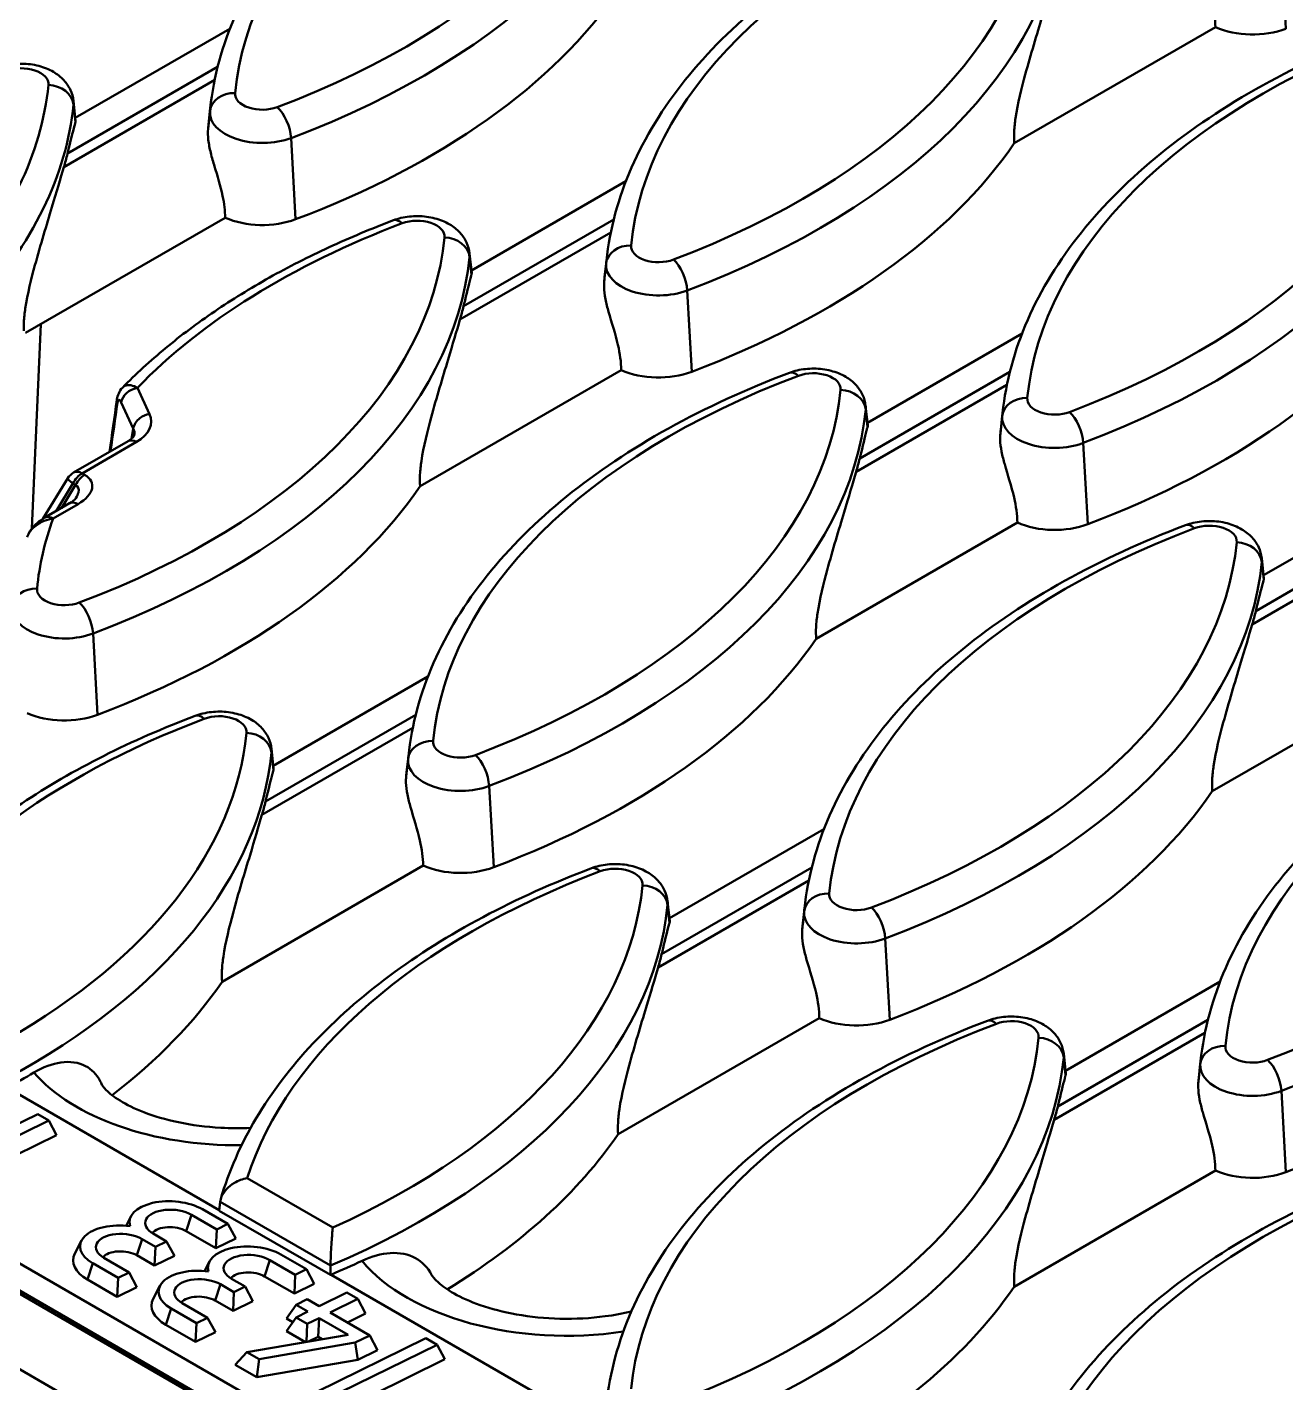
# Model space of a CAD drawing. Header units: millimetres. Extents: x 0 to 2219, y -32 to 1188.
# Drawn here: x 244.95 to 274.92, y 171.14 to 203.41 of the extents above; entities that cross this region are included whole.
import ezdxf

# ---------------------------------------------------------------- set-up
doc = ezdxf.new("R2010")
doc.units = ezdxf.units.MM
doc.header["$LTSCALE"] = 2
doc.layers.add('Sichtbar (ISO)', color=7, linetype='Continuous', lineweight=50)
doc.layers.add('Sichtbar schmal (ISO)', color=7, linetype='Continuous', lineweight=50)

msp = doc.modelspace()

# ---------------------------------------------------------------- linework, layer by layer
at = {"layer": 'Sichtbar (ISO)'}
for p, q in [((246.1006, 201.248), (249.7797, 203.3721)), ((268.4501, 200.6445), (273.2388, 203.4093)), ((334.6797, 121.4207), (193.2583, 203.0704)), ((191.6027, 202.1623), (333.024, 120.5126)), ((246.0573, 201.6511), (246.1077, 201.182)), ((249.3148, 201.4783), (249.273, 201.0893)), ((255.5287, 197.6191), (259.2078, 199.7433)), ((244.9195, 196.1313), (249.6686, 198.8732)), ((255.4854, 198.0222), (255.5358, 197.5531)), ((258.7429, 197.8494), (258.7011, 197.4604)), ((245.2829, 196.3411), (245.0692, 191.4757)), ((264.9568, 193.9902), (268.6359, 196.1144)), ((254.3079, 192.4795), (259.0967, 195.2443)), ((247.2237, 194.8264), (247.2237, 194.8264)), ((264.9135, 194.3933), (264.9639, 193.9243)), ((268.171, 194.2205), (268.1292, 193.8316)), ((247.3577, 193.555), (246.0623, 192.8071)), ((245.3308, 191.7071), (245.9213, 192.6698)), ((274.3849, 190.3614), (278.064, 192.4855)), ((245.9672, 192.0761), (245.3733, 191.7332)), ((263.736, 188.8506), (268.5248, 191.6154)), ((274.3416, 190.7645), (274.392, 190.2954)), ((250.8147, 185.8253), (254.4938, 187.9494)), ((273.1641, 185.2218), (277.9529, 187.9866)), ((250.7714, 186.2284), (250.8217, 185.7593)), ((254.0288, 186.0556), (253.9871, 185.6666)), ((260.2428, 182.1964), (263.9219, 184.3205)), ((249.5939, 180.6857), (254.3827, 183.4505)), ((260.1995, 182.5995), (260.2498, 182.1304)), ((263.4569, 182.4267), (263.4152, 182.0377)), ((269.6708, 178.5675), (273.35, 180.6917)), ((259.022, 177.0568), (263.8107, 179.8216)), ((269.6276, 178.9706), (269.6779, 178.5015)), ((272.885, 178.7978), (272.8433, 178.4089)), ((244.4787, 178.1663), (249.5275, 175.2514)), ((244.0319, 176.9578), (245.2071, 177.5344)), ((245.2071, 177.5344), (245.4726, 177.3811)), ((245.4726, 177.3811), (242.8574, 176.0979)), ((245.657, 177.0341), (245.4726, 177.3811)), ((245.657, 177.0341), (242.8365, 175.6502)), ((268.4501, 173.4279), (273.2388, 176.1927)), ((249.1299, 175.2695), (249.7341, 174.9207)), ((249.526, 175.2374), (252.1743, 173.7084)), ((247.4257, 175.1027), (247.3098, 174.8793)), ((249.4693, 174.7908), (248.8652, 175.1396)), ((249.7341, 174.9207), (249.4693, 174.7908)), ((249.9185, 174.5738), (249.7341, 174.9207)), ((247.9547, 174.6929), (248.276, 174.5074)), ((249.4484, 174.3431), (248.7413, 174.7513)), ((249.4484, 174.3431), (249.4693, 174.7908)), ((246.2505, 174.5261), (246.089, 174.2147)), ((248.0113, 174.3775), (247.69, 174.563)), ((247.9904, 173.9298), (248.0113, 174.3775)), ((248.276, 174.5074), (248.0113, 174.3775)), ((248.4605, 174.1604), (248.276, 174.5074)), ((249.9185, 174.5738), (249.4484, 174.3431)), ((247.1189, 173.6375), (246.5148, 173.9864)), ((246.7795, 174.1163), (247.3837, 173.7675)), ((247.9904, 173.9298), (247.5661, 174.1747)), ((248.4605, 174.1604), (247.9904, 173.9298)), ((249.2925, 174.0249), (249.1766, 173.8015)), ((251.3361, 173.713), (250.7319, 174.0619)), ((250.9967, 174.1918), (251.6009, 173.843)), ((247.098, 173.1898), (247.1189, 173.6375)), ((247.3837, 173.7675), (247.1189, 173.6375)), ((247.5681, 173.4205), (247.3837, 173.7675)), ((251.3152, 173.2653), (250.6081, 173.6736)), ((251.3152, 173.2653), (251.3361, 173.713)), ((251.6009, 173.843), (251.3361, 173.713)), ((251.7853, 173.496), (251.6009, 173.843)), ((252.1904, 173.7139), (262.5332, 167.7425)), ((247.098, 173.1898), (246.3909, 173.5981)), ((247.5681, 173.4205), (247.098, 173.1898)), ((248.1173, 173.4483), (247.9558, 173.1369)), ((249.878, 173.2997), (249.5567, 173.4852)), ((249.8215, 173.6151), (250.1428, 173.4296)), ((249.8572, 172.852), (249.878, 173.2997)), ((250.1428, 173.4296), (249.878, 173.2997)), ((250.3272, 173.0826), (250.1428, 173.4296)), ((251.7853, 173.496), (251.3152, 173.2653)), ((248.6463, 173.0385), (249.2504, 172.6897)), ((249.8572, 172.852), (249.4329, 173.0969)), ((250.3272, 173.0826), (249.8572, 172.852)), ((251.1285, 172.6702), (251.3553, 172.9991)), ((251.3553, 172.9991), (251.62, 173.129)), ((251.6381, 172.8358), (251.3553, 172.9991)), ((251.62, 173.129), (251.9029, 172.9657)), ((251.9029, 172.9657), (252.561, 173.2886)), ((252.8265, 173.1353), (252.1684, 172.8124)), ((252.561, 173.2886), (252.8265, 173.1353)), ((253.0109, 172.7884), (252.8265, 173.1353)), ((248.9857, 172.5598), (248.3815, 172.9086)), ((249.2504, 172.6897), (248.9857, 172.5598)), ((249.4349, 172.3427), (249.2504, 172.6897)), ((251.2779, 172.584), (251.1285, 172.6702)), ((251.1293, 172.3686), (251.3561, 172.6974)), ((251.3561, 172.6974), (251.6381, 172.8358)), ((251.6216, 172.5441), (251.3561, 172.6974)), ((251.9036, 172.6825), (251.6216, 172.5441)), ((251.8827, 172.2348), (251.9036, 172.6825)), ((252.593, 172.2845), (251.9036, 172.6825)), ((252.1684, 172.8124), (253.1112, 172.2681)), ((253.0109, 172.7884), (252.578, 172.5759)), ((248.9648, 172.1121), (248.2577, 172.5203)), ((248.9648, 172.1121), (248.9857, 172.5598)), ((249.4349, 172.3427), (248.9648, 172.1121)), ((251.5797, 172.1085), (251.1293, 172.3686)), ((251.6014, 172.1123), (251.6216, 172.5441)), ((250.1865, 171.8665), (252.593, 172.2845)), ((252.7645, 172.098), (250.4745, 171.7002)), ((251.8827, 172.2348), (251.6504, 172.1208)), ((251.8314, 170.9168), (254.4466, 172.2)), ((251.9808, 172.1782), (251.8827, 172.2348)), ((254.7121, 172.0467), (252.4113, 170.9177)), ((253.1112, 172.2681), (252.7645, 172.098)), ((252.8256, 171.6904), (252.7645, 172.098)), ((253.2956, 171.9211), (253.1112, 172.2681)), ((254.4466, 172.2), (254.7121, 172.0467)), ((254.8966, 171.6997), (254.7121, 172.0467)), ((249.9076, 171.5677), (250.1865, 171.8665)), ((250.4745, 171.7002), (250.1865, 171.8665)), ((250.4191, 171.2724), (250.4745, 171.7002)), ((252.8256, 171.6904), (250.4191, 171.2724)), ((253.2956, 171.9211), (252.8256, 171.6904)), ((254.8966, 171.6997), (253.1485, 170.842)), ((250.4191, 171.2724), (249.9076, 171.5677))]:
    msp.add_line(p, q, dxfattribs=at)
msp.add_arc((246.2623, 192.4607), 0.4, 120, 148.47743, dxfattribs=at)
for centre, major_axis, ratio, start_param, end_param in [((230.9152, 212.1649), (20.085, 0), 0.5773503, 5.2921002, 5.9067594), ((240.3433, 208.5361), (20.085, 0), 0.5773503, 5.2921002, 5.9067594), ((274.1242, 204.0686), (-1.445, 0), 0.5773503, 0.9113221, 2.1505075), ((249.7714, 204.9072), (20.085, 0), 0.5773503, 5.2921002, 5.9067594), ((226.2011, 202.0041), (19.91, 0), 0.5773503, 6.1148977, 6.1429316), ((250.5539, 199.5325), (-1.445, 0), 0.5773503, 0.9113221, 2.1505075), ((259.1995, 201.2783), (20.085, 0), 0.5773503, 5.2921002, 5.9067594), ((235.6292, 198.3752), (19.91, 0), 0.5773503, 6.1148977, 6.1429316), ((259.982, 195.9036), (-1.445, 0), 0.5773503, 0.9113221, 2.1505075), ((247.3918, 194.5034), (0.2993, -0.0379), 0.6374716, 3.1298952, 3.1320577), ((247.5577, 193.2086), (-0.2, 0.3464), 0.5773503, 6.2778341, 6.2831853), ((245.0573, 194.7463), (19.91, 0), 0.5773503, 6.1148977, 6.1429316), ((235.6292, 196.7422), (20.085, 0), 0.5773503, 5.2921002, 5.9067594), ((246.1672, 191.7297), (-0.2, 0.3464), 0.5773503, 6.2773462, 6.2831853), ((269.4101, 192.2748), (-1.445, 0), 0.5773503, 0.9113221, 2.1505075), ((254.4854, 191.1175), (19.91, 0), 0.5773503, 6.1148977, 6.1429316), ((245.0573, 193.1133), (20.085, 0), 0.5773503, 5.2921002, 5.9067594), ((245.8399, 187.7387), (-1.445, 0), 0.5773503, 0.9113221, 2.1505075), ((230.9152, 186.5814), (19.91, 0), 0.5773503, 6.1148977, 6.1429316), ((254.4854, 189.4845), (20.085, 0), 0.5773503, 5.2921002, 5.9067594), ((255.268, 184.1098), (-1.445, 0), 0.5773503, 0.9113221, 2.1505075), ((263.9135, 185.8556), (20.085, 0), 0.5773503, 5.2921002, 5.9067594), ((240.3433, 182.9525), (19.91, 0), 0.5773503, 6.1148977, 6.1429316), ((230.9152, 184.9484), (20.085, 0), 0.5773503, 5.6392198, 5.9067594), ((264.6961, 180.4809), (-1.445, 0), 0.5773503, 0.9113221, 2.1505075), ((230.9152, 186.5814), (-19.91, 0), 0.5773503, 2.3202514, 2.3649925), ((249.7714, 179.3236), (19.91, 0), 0.5773503, 6.1148977, 6.1429316), ((240.3433, 181.3195), (20.085, 0), 0.5773503, 5.5271259, 5.9067594), ((274.1242, 176.852), (-1.445, 0), 0.5773503, 0.9113221, 2.1505075), ((248.41, 174.9163), (-1.0191, 0.0639), 0.5325114, 3.9617499, 6.487229), ((248.41, 174.9163), (-0.6443, 0.0404), 0.5325114, 3.9617499, 7.1033426), ((247.2347, 174.3396), (-1.0191, 0.0639), 0.5325114, 4.5778634, 7.1033426), ((247.2347, 174.3396), (-0.6443, 0.0404), 0.5325114, 3.9617499, 7.1033426), ((248.3888, 174.5784), (-0.499, 0.0313), 0.5325114, 3.9617499, 5.9004339), ((247.2136, 174.0017), (-0.499, 0.0313), 0.5325114, 3.9617499, 5.9004339), ((250.2767, 173.8385), (-1.0191, 0.0639), 0.5325114, 3.9617499, 6.487229), ((247.2136, 174.0017), (-1.1644, 0.073), 0.5325114, 6.0521502, 7.1033426), ((250.2767, 173.8385), (-0.6443, 0.0404), 0.5325114, 3.9617499, 7.1033426), ((240.3433, 182.9525), (-19.91, 0), 0.5773503, 2.208105, 2.254972), ((249.1015, 173.2619), (-1.0191, 0.0639), 0.5325114, 4.5778634, 7.1033426), ((249.1015, 173.2619), (-0.6443, 0.0404), 0.5325114, 3.9617499, 7.1033426), ((250.2555, 173.5006), (-0.499, 0.0313), 0.5325114, 3.9617499, 5.9004339), ((240.4358, 182.8178), (-19.9196, 1.2061), 0.5326124, 2.2328421, 2.2338406), ((249.7714, 177.6906), (20.085, 0), 0.5773503, 5.4166138, 5.9067594), ((249.0803, 172.9239), (-1.1644, 0.073), 0.5325114, 6.0521502, 7.1033426), ((249.0803, 172.9239), (-0.499, 0.0313), 0.5325114, 3.9617499, 5.9004339)]:
    msp.add_ellipse(centre, major_axis=major_axis, ratio=ratio, start_param=start_param, end_param=end_param, dxfattribs=at)
for points, knots in [([(258.3856, 210.6041), (257.3608, 210.2167), (256.3959, 209.7732), (254.6176, 208.7865), (253.8042, 208.2432), (252.357, 207.0714), (251.723, 206.4427), (250.6595, 205.1164), (250.2299, 204.4185), (249.5977, 202.9755), (249.3955, 202.2304), (249.3148, 201.4783)], [2.93590568, 2.93590568, 2.93590568, 2.93590568, 3.12174204, 3.12174204, 3.30757839, 3.30757839, 3.49341475, 3.49341475, 3.67925111, 3.67925111, 3.86508746, 3.86508746, 3.86508746, 3.86508746]), ([(267.8137, 206.9752), (266.7889, 206.5878), (265.8239, 206.1443), (264.0456, 205.1576), (263.2323, 204.6144), (261.785, 203.4425), (261.1511, 202.8138), (260.0876, 201.4875), (259.6579, 200.7896), (259.0258, 199.3467), (258.8236, 198.6015), (258.7429, 197.8494)], [2.93590568, 2.93590568, 2.93590568, 2.93590568, 3.12174204, 3.12174204, 3.30757839, 3.30757839, 3.49341475, 3.49341475, 3.67925111, 3.67925111, 3.86508746, 3.86508746, 3.86508746, 3.86508746]), ([(273.2388, 203.4093), (273.2355, 203.5974), (273.208, 203.8016), (273.0996, 204.2733), (273.0085, 204.544), (272.9099, 204.8941), (272.8828, 204.9982), (272.8431, 205.2008), (272.8308, 205.2993), (272.8271, 205.4339), (272.8287, 205.4813), (272.8331, 205.5278)], [0.04336489, 0.04336489, 0.04336489, 0.04336489, 0.19996601, 0.19996601, 0.39993202, 0.39993202, 0.47560066, 0.47560066, 0.55126929, 0.55126929, 0.59299387, 0.59299387, 0.59299387, 0.59299387]), ([(269.4001, 204.6148), (269.3206, 204.3455), (269.2242, 204.0203), (268.988, 203.2343), (268.843, 202.7623), (268.6289, 201.974), (268.5318, 201.5884), (268.4662, 201.1414), (268.4534, 201.0289), (268.4424, 200.8217), (268.4433, 200.7264), (268.4501, 200.6445)], [-1.1741314, -1.1741314, -1.1741314, -1.1741314, -0.8282199, -0.8282199, -0.4165788, -0.4165788, -0.1554996, -0.1554996, -0.0777498, -0.0777498, -0.0059838, -0.0059838, -0.0059838, -0.0059838]), ([(277.2418, 203.3463), (276.217, 202.9589), (275.252, 202.5155), (273.4737, 201.5287), (272.6604, 200.9855), (271.2131, 199.8136), (270.5792, 199.185), (269.5157, 197.8586), (269.086, 197.1607), (268.4539, 195.7178), (268.2517, 194.9726), (268.171, 194.2205)], [2.93590568, 2.93590568, 2.93590568, 2.93590568, 3.12174204, 3.12174204, 3.30757839, 3.30757839, 3.49341475, 3.49341475, 3.67925111, 3.67925111, 3.86508746, 3.86508746, 3.86508746, 3.86508746]), ([(246.0573, 201.6511), (246.0474, 201.7439), (246.0213, 201.8331), (245.9433, 202.0017), (245.8893, 202.0786), (245.7547, 202.226), (245.6712, 202.2898), (245.4723, 202.408), (245.3543, 202.4541), (245.1009, 202.5207), (244.9647, 202.5378), (244.693, 202.5404), (244.5576, 202.5261), (244.364, 202.48), (244.3033, 202.4617), (244.2435, 202.4391)], [0.8473015, 0.8473015, 0.8473015, 0.8473015, 1.0461813, 1.0461813, 1.2705319, 1.2705319, 1.5560441, 1.5560441, 1.9290652, 1.9290652, 2.3395873, 2.3395873, 2.7469542, 2.7469542, 2.9359057, 2.9359057, 2.9359057, 2.9359057]), ([(246.1029, 201.143), (246.1005, 201.1349), (246.0981, 201.1266), (246.0566, 200.9812), (246.0063, 200.7691), (245.9388, 200.4921), (245.9274, 200.4455), (245.9156, 200.3971)], [0.70958265, 0.70958265, 0.70958265, 0.70958265, 0.73010989, 0.73010989, 1.0546565, 1.0546565, 1.11670002, 1.11670002, 1.11670002, 1.11670002]), ([(249.2629, 200.9917), (249.2653, 201.0154), (249.2677, 201.039), (249.2711, 201.0714), (249.2721, 201.0804), (249.273, 201.0893)], [0.709582647, 0.709582647, 0.709582647, 0.709582647, 0.73010989, 0.73010989, 0.738013886, 0.738013886, 0.738013886, 0.738013886]), ([(249.6686, 198.8732), (249.6659, 199.0357), (249.6452, 199.2114), (249.5593, 199.6262), (249.4834, 199.8684), (249.3852, 200.1962), (249.3529, 200.3063), (249.2993, 200.5224), (249.2784, 200.6285), (249.2569, 200.8147), (249.2549, 200.9052), (249.2629, 200.9917)], [-2.57085399, -2.57085399, -2.57085399, -2.57085399, -2.43634603, -2.43634603, -2.2586107, -2.2586107, -2.17947539, -2.17947539, -2.10034008, -2.10034008, -2.02314062, -2.02314062, -2.02314062, -2.02314062]), ([(245.8299, 200.0787), (245.7504, 199.8094), (245.654, 199.4842), (245.4177, 198.6982), (245.2727, 198.2263), (245.0587, 197.4379), (244.9615, 197.0523), (244.896, 196.6053), (244.8832, 196.4928), (244.8736, 196.3126), (244.873, 196.2424), (244.8755, 196.1779)], [-1.1741314, -1.1741314, -1.1741314, -1.1741314, -0.8282199, -0.8282199, -0.4165788, -0.4165788, -0.1554996, -0.1554996, -0.0777498, -0.0777498, -0.0254886, -0.0254886, -0.0254886, -0.0254886]), ([(253.6716, 198.8103), (253.1454, 198.6113), (252.6349, 198.3976), (251.6499, 197.9423), (251.1754, 197.7007), (250.2665, 197.1913), (249.8321, 196.9235), (249.0073, 196.3636), (248.6169, 196.0716), (247.8837, 195.4652), (247.541, 195.1508), (247.2237, 194.8264)], [2.93590568, 2.93590568, 2.93590568, 2.93590568, 3.03132799, 3.03132799, 3.12675031, 3.12675031, 3.22217262, 3.22217262, 3.31759493, 3.31759493, 3.41301725, 3.41301725, 3.41301725, 3.41301725]), ([(255.4854, 198.0222), (255.4755, 198.115), (255.4494, 198.2042), (255.3714, 198.3729), (255.3174, 198.4497), (255.1828, 198.5971), (255.0993, 198.6609), (254.9004, 198.7792), (254.7824, 198.8252), (254.529, 198.8918), (254.3928, 198.909), (254.1211, 198.9116), (253.9857, 198.8972), (253.7921, 198.8512), (253.7313, 198.8328), (253.6716, 198.8103)], [0.8473015, 0.8473015, 0.8473015, 0.8473015, 1.0461813, 1.0461813, 1.2705319, 1.2705319, 1.5560441, 1.5560441, 1.9290652, 1.9290652, 2.3395873, 2.3395873, 2.7469542, 2.7469542, 2.9359057, 2.9359057, 2.9359057, 2.9359057]), ([(255.531, 197.5141), (255.5286, 197.506), (255.5262, 197.4977), (255.4847, 197.3523), (255.4343, 197.1403), (255.3669, 196.8632), (255.3555, 196.8167), (255.3437, 196.7683)], [0.70958265, 0.70958265, 0.70958265, 0.70958265, 0.73010989, 0.73010989, 1.0546565, 1.0546565, 1.11670002, 1.11670002, 1.11670002, 1.11670002]), ([(259.0967, 195.2443), (259.0934, 195.4324), (259.0658, 195.6366), (258.9575, 196.1084), (258.8664, 196.379), (258.7677, 196.7291), (258.7407, 196.8333), (258.701, 197.0359), (258.6887, 197.1343), (258.6849, 197.2689), (258.6865, 197.3163), (258.691, 197.3628)], [0.04336489, 0.04336489, 0.04336489, 0.04336489, 0.19996601, 0.19996601, 0.39993202, 0.39993202, 0.47560066, 0.47560066, 0.55126929, 0.55126929, 0.59299387, 0.59299387, 0.59299387, 0.59299387]), ([(258.691, 197.3628), (258.6934, 197.3865), (258.6958, 197.4101), (258.6992, 197.4425), (258.7002, 197.4515), (258.7011, 197.4604)], [0.709582647, 0.709582647, 0.709582647, 0.709582647, 0.73010989, 0.73010989, 0.738013886, 0.738013886, 0.738013886, 0.738013886]), ([(255.258, 196.4499), (255.1785, 196.1805), (255.0821, 195.8553), (254.8458, 195.0694), (254.7008, 194.5974), (254.4868, 193.8091), (254.3896, 193.4235), (254.3241, 192.9765), (254.3113, 192.8639), (254.3002, 192.6567), (254.3012, 192.5614), (254.3079, 192.4795)], [-1.1741314, -1.1741314, -1.1741314, -1.1741314, -0.8282199, -0.8282199, -0.4165788, -0.4165788, -0.1554996, -0.1554996, -0.0777498, -0.0777498, -0.0059838, -0.0059838, -0.0059838, -0.0059838]), ([(264.9135, 194.3933), (264.9036, 194.4862), (264.8775, 194.5754), (264.7995, 194.744), (264.7455, 194.8209), (264.6109, 194.9682), (264.5274, 195.032), (264.3285, 195.1503), (264.2105, 195.1963), (263.9571, 195.2629), (263.8209, 195.2801), (263.5492, 195.2827), (263.4138, 195.2684), (263.2201, 195.2223), (263.1594, 195.204), (263.0997, 195.1814)], [0.8473015, 0.8473015, 0.8473015, 0.8473015, 1.0461813, 1.0461813, 1.2705319, 1.2705319, 1.5560441, 1.5560441, 1.9290652, 1.9290652, 2.3395873, 2.3395873, 2.7469542, 2.7469542, 2.9359057, 2.9359057, 2.9359057, 2.9359057]), ([(263.0997, 195.1814), (262.0749, 194.794), (261.1099, 194.3505), (259.3316, 193.3638), (258.5182, 192.8205), (257.071, 191.6487), (256.4371, 191.02), (255.3735, 189.6936), (254.9439, 188.9958), (254.3118, 187.5528), (254.1096, 186.8077), (254.0288, 186.0556)], [2.93590568, 2.93590568, 2.93590568, 2.93590568, 3.12174204, 3.12174204, 3.30757839, 3.30757839, 3.49341475, 3.49341475, 3.67925111, 3.67925111, 3.86508746, 3.86508746, 3.86508746, 3.86508746]), ([(247.0925, 194.5436), (247.0998, 194.5951), (247.1131, 194.6447), (247.1551, 194.7401), (247.1857, 194.7872), (247.224, 194.8262)], [0, 0, 0, 0, 0.040205811, 0.040205811, 0.081697072, 0.081697072, 0.081697072, 0.081697072]), ([(247.365, 193.5589), (247.4068, 193.5836), (247.4395, 193.6092), (247.4839, 193.6524), (247.4957, 193.6699), (247.5054, 193.688), (247.506, 193.6916), (247.5065, 193.6942)], [0.00260994, 0.00260994, 0.00260994, 0.00260994, 0.05772958, 0.05772958, 0.11318776, 0.11318776, 0.16013386, 0.16013386, 0.16013386, 0.16013386]), ([(264.9591, 193.8852), (264.9567, 193.8772), (264.9542, 193.8688), (264.9128, 193.7234), (264.8624, 193.5114), (264.795, 193.2343), (264.7836, 193.1878), (264.7718, 193.1394)], [0.70958265, 0.70958265, 0.70958265, 0.70958265, 0.73010989, 0.73010989, 1.0546565, 1.0546565, 1.11670002, 1.11670002, 1.11670002, 1.11670002]), ([(268.5248, 191.6154), (268.5215, 191.8035), (268.4939, 192.0077), (268.3856, 192.4795), (268.2945, 192.7501), (268.1958, 193.1002), (268.1688, 193.2044), (268.1291, 193.407), (268.1168, 193.5055), (268.113, 193.6401), (268.1146, 193.6874), (268.1191, 193.7339)], [0.04336489, 0.04336489, 0.04336489, 0.04336489, 0.19996601, 0.19996601, 0.39993202, 0.39993202, 0.47560066, 0.47560066, 0.55126929, 0.55126929, 0.59299387, 0.59299387, 0.59299387, 0.59299387]), ([(268.1191, 193.7339), (268.1215, 193.7577), (268.1239, 193.7812), (268.1273, 193.8136), (268.1282, 193.8226), (268.1292, 193.8316)], [0.709582647, 0.709582647, 0.709582647, 0.709582647, 0.73010989, 0.73010989, 0.738013886, 0.738013886, 0.738013886, 0.738013886]), ([(264.6861, 192.821), (264.6066, 192.5517), (264.5102, 192.2264), (264.2739, 191.4405), (264.1289, 190.9685), (263.9149, 190.1802), (263.8177, 189.7946), (263.7522, 189.3476), (263.7394, 189.2351), (263.7283, 189.0278), (263.7293, 188.9326), (263.736, 188.8506)], [-1.1741314, -1.1741314, -1.1741314, -1.1741314, -0.8282199, -0.8282199, -0.4165788, -0.4165788, -0.1554996, -0.1554996, -0.0777498, -0.0777498, -0.0059838, -0.0059838, -0.0059838, -0.0059838]), ([(245.9746, 192.08), (246.0212, 192.1074), (246.0583, 192.1364), (246.0987, 192.176), (246.1089, 192.1899), (246.1129, 192.1964)], [0.00257188, 0.00257188, 0.00257188, 0.00257188, 0.06263074, 0.06263074, 0.10395188, 0.10395188, 0.10395188, 0.10395188]), ([(244.9685, 191.3081), (244.9882, 191.3555), (245.0142, 191.4011), (245.0798, 191.4924), (245.1212, 191.5379), (245.2161, 191.6269), (245.2711, 191.6687), (245.3428, 191.7148), (245.3587, 191.7245), (245.3748, 191.7337)], [0.01074649, 0.01074649, 0.01074649, 0.01074649, 0.04945098, 0.04945098, 0.09502986, 0.09502986, 0.14878247, 0.14878247, 0.16393179, 0.16393179, 0.16393179, 0.16393179]), ([(272.5278, 191.5525), (271.503, 191.1651), (270.538, 190.7216), (268.7597, 189.7349), (267.9463, 189.1917), (266.4991, 188.0198), (265.8652, 187.3911), (264.8016, 186.0648), (264.372, 185.3669), (263.7398, 183.9239), (263.5377, 183.1788), (263.4569, 182.4267)], [2.93590568, 2.93590568, 2.93590568, 2.93590568, 3.12174204, 3.12174204, 3.30757839, 3.30757839, 3.49341475, 3.49341475, 3.67925111, 3.67925111, 3.86508746, 3.86508746, 3.86508746, 3.86508746]), ([(274.3416, 190.7645), (274.3316, 190.8573), (274.3056, 190.9465), (274.2276, 191.1151), (274.1735, 191.192), (274.039, 191.3393), (273.9555, 191.4031), (273.7566, 191.5214), (273.6386, 191.5675), (273.3852, 191.6341), (273.249, 191.6512), (272.9773, 191.6538), (272.8419, 191.6395), (272.6482, 191.5934), (272.5875, 191.5751), (272.5278, 191.5525)], [0.8473015, 0.8473015, 0.8473015, 0.8473015, 1.0461813, 1.0461813, 1.2705319, 1.2705319, 1.5560441, 1.5560441, 1.9290652, 1.9290652, 2.3395873, 2.3395873, 2.7469542, 2.7469542, 2.9359057, 2.9359057, 2.9359057, 2.9359057]), ([(274.3871, 190.2564), (274.3848, 190.2483), (274.3823, 190.2399), (274.3409, 190.0945), (274.2905, 189.8825), (274.2231, 189.6055), (274.2117, 189.5589), (274.1999, 189.5105)], [0.70958265, 0.70958265, 0.70958265, 0.70958265, 0.73010989, 0.73010989, 1.0546565, 1.0546565, 1.11670002, 1.11670002, 1.11670002, 1.11670002]), ([(274.1141, 189.1921), (274.0347, 188.9228), (273.9383, 188.5975), (273.702, 187.8116), (273.557, 187.3396), (273.343, 186.5513), (273.2458, 186.1657), (273.1803, 185.7187), (273.1675, 185.6062), (273.1564, 185.399), (273.1574, 185.3037), (273.1641, 185.2218)], [-1.1741314, -1.1741314, -1.1741314, -1.1741314, -0.8282199, -0.8282199, -0.4165788, -0.4165788, -0.1554996, -0.1554996, -0.0777498, -0.0777498, -0.0059838, -0.0059838, -0.0059838, -0.0059838]), ([(281.9558, 187.9236), (280.931, 187.5362), (279.9661, 187.0927), (278.1878, 186.106), (277.3744, 185.5628), (275.9272, 184.3909), (275.2933, 183.7623), (274.2297, 182.4359), (273.8001, 181.738), (273.1679, 180.2951), (272.9658, 179.5499), (272.885, 178.7978)], [2.93590568, 2.93590568, 2.93590568, 2.93590568, 3.12174204, 3.12174204, 3.30757839, 3.30757839, 3.49341475, 3.49341475, 3.67925111, 3.67925111, 3.86508746, 3.86508746, 3.86508746, 3.86508746]), ([(248.9575, 187.0164), (248.1938, 186.7277), (247.4632, 186.4079), (246.082, 185.7109), (245.4313, 185.3339), (244.2218, 184.5282), (243.663, 184.0995), (242.6485, 183.1969), (242.1927, 182.7228), (241.3944, 181.7363), (241.0517, 181.2238), (240.7705, 180.6963)], [2.93590568, 2.93590568, 2.93590568, 2.93590568, 3.07440121, 3.07440121, 3.21289674, 3.21289674, 3.35139227, 3.35139227, 3.48988779, 3.48988779, 3.62838332, 3.62838332, 3.62838332, 3.62838332]), ([(250.7714, 186.2284), (250.7614, 186.3212), (250.7353, 186.4104), (250.6574, 186.579), (250.6033, 186.6559), (250.4688, 186.8032), (250.3853, 186.867), (250.1863, 186.9853), (250.0683, 187.0314), (249.815, 187.098), (249.6788, 187.1151), (249.4071, 187.1177), (249.2717, 187.1034), (249.078, 187.0573), (249.0173, 187.039), (248.9575, 187.0164)], [0.8473015, 0.8473015, 0.8473015, 0.8473015, 1.0461813, 1.0461813, 1.2705319, 1.2705319, 1.5560441, 1.5560441, 1.9290652, 1.9290652, 2.3395873, 2.3395873, 2.7469542, 2.7469542, 2.9359057, 2.9359057, 2.9359057, 2.9359057]), ([(250.8169, 185.7203), (250.8145, 185.7122), (250.8121, 185.7039), (250.7706, 185.5584), (250.7203, 185.3464), (250.6529, 185.0694), (250.6415, 185.0228), (250.6297, 184.9744)], [0.70958265, 0.70958265, 0.70958265, 0.70958265, 0.73010989, 0.73010989, 1.0546565, 1.0546565, 1.11670002, 1.11670002, 1.11670002, 1.11670002]), ([(254.3827, 183.4505), (254.3793, 183.6386), (254.3518, 183.8428), (254.2434, 184.3145), (254.1524, 184.5852), (254.0537, 184.9353), (254.0266, 185.0394), (253.9869, 185.242), (253.9746, 185.3405), (253.9709, 185.4751), (253.9725, 185.5225), (253.9769, 185.569)], [0.04336489, 0.04336489, 0.04336489, 0.04336489, 0.19996601, 0.19996601, 0.39993202, 0.39993202, 0.47560066, 0.47560066, 0.55126929, 0.55126929, 0.59299387, 0.59299387, 0.59299387, 0.59299387]), ([(253.9769, 185.569), (253.9793, 185.5927), (253.9817, 185.6163), (253.9852, 185.6487), (253.9861, 185.6576), (253.9871, 185.6666)], [0.709582647, 0.709582647, 0.709582647, 0.709582647, 0.73010989, 0.73010989, 0.738013886, 0.738013886, 0.738013886, 0.738013886]), ([(250.5439, 184.656), (250.4644, 184.3867), (250.3681, 184.0614), (250.1318, 183.2755), (249.9868, 182.8035), (249.7728, 182.0152), (249.6756, 181.6296), (249.61, 181.1826), (249.5972, 181.0701), (249.5862, 180.8629), (249.5871, 180.7676), (249.5939, 180.6857)], [-1.1741314, -1.1741314, -1.1741314, -1.1741314, -0.8282199, -0.8282199, -0.4165788, -0.4165788, -0.1554996, -0.1554996, -0.0777498, -0.0777498, -0.0059838, -0.0059838, -0.0059838, -0.0059838]), ([(258.3856, 183.3875), (257.4758, 183.0436), (256.6131, 182.6555), (255.0045, 181.7995), (254.2586, 181.3316), (252.9036, 180.3258), (252.2944, 179.788), (251.2306, 178.6533), (250.776, 178.0564), (250.0379, 176.8169), (249.7545, 176.1742), (249.5639, 175.5181)], [2.93590568, 2.93590568, 2.93590568, 2.93590568, 3.10089079, 3.10089079, 3.2658759, 3.2658759, 3.43086101, 3.43086101, 3.59584612, 3.59584612, 3.76083123, 3.76083123, 3.76083123, 3.76083123]), ([(260.1995, 182.5995), (260.1895, 182.6923), (260.1634, 182.7815), (260.0855, 182.9502), (260.0314, 183.027), (259.8969, 183.1744), (259.8134, 183.2382), (259.6144, 183.3565), (259.4964, 183.4025), (259.243, 183.4691), (259.1069, 183.4862), (258.8352, 183.4889), (258.6998, 183.4745), (258.5061, 183.4285), (258.4454, 183.4101), (258.3856, 183.3875)], [0.8473015, 0.8473015, 0.8473015, 0.8473015, 1.0461813, 1.0461813, 1.2705319, 1.2705319, 1.5560441, 1.5560441, 1.9290652, 1.9290652, 2.3395873, 2.3395873, 2.7469542, 2.7469542, 2.9359057, 2.9359057, 2.9359057, 2.9359057]), ([(260.245, 182.0914), (260.2426, 182.0833), (260.2402, 182.075), (260.1987, 181.9296), (260.1484, 181.7176), (260.081, 181.4405), (260.0696, 181.3939), (260.0578, 181.3456)], [0.70958265, 0.70958265, 0.70958265, 0.70958265, 0.73010989, 0.73010989, 1.0546565, 1.0546565, 1.11670002, 1.11670002, 1.11670002, 1.11670002]), ([(263.405, 181.9401), (263.4074, 181.9638), (263.4098, 181.9874), (263.4132, 182.0198), (263.4142, 182.0288), (263.4152, 182.0377)], [0.709582647, 0.709582647, 0.709582647, 0.709582647, 0.73010989, 0.73010989, 0.738013886, 0.738013886, 0.738013886, 0.738013886]), ([(263.8107, 179.8216), (263.8074, 180.0097), (263.7799, 180.2139), (263.6715, 180.6857), (263.5805, 180.9563), (263.4818, 181.3064), (263.4547, 181.4106), (263.415, 181.6131), (263.4027, 181.7116), (263.399, 181.8462), (263.4006, 181.8936), (263.405, 181.9401)], [0.04336489, 0.04336489, 0.04336489, 0.04336489, 0.19996601, 0.19996601, 0.39993202, 0.39993202, 0.47560066, 0.47560066, 0.55126929, 0.55126929, 0.59299387, 0.59299387, 0.59299387, 0.59299387]), ([(259.972, 181.0271), (259.8925, 180.7578), (259.7961, 180.4326), (259.5599, 179.6467), (259.4149, 179.1747), (259.2008, 178.3863), (259.1037, 178.0007), (259.0381, 177.5538), (259.0253, 177.4412), (259.0143, 177.234), (259.0152, 177.1387), (259.022, 177.0568)], [-1.1741314, -1.1741314, -1.1741314, -1.1741314, -0.8282199, -0.8282199, -0.4165788, -0.4165788, -0.1554996, -0.1554996, -0.0777498, -0.0777498, -0.0059838, -0.0059838, -0.0059838, -0.0059838]), ([(267.8137, 179.7587), (266.7889, 179.3713), (265.8239, 178.9278), (264.0456, 177.941), (263.2323, 177.3978), (261.785, 176.226), (261.1511, 175.5973), (260.0876, 174.2709), (259.6579, 173.573), (259.0258, 172.1301), (258.8236, 171.3849), (258.7429, 170.6328)], [2.93590568, 2.93590568, 2.93590568, 2.93590568, 3.12174204, 3.12174204, 3.30757839, 3.30757839, 3.49341475, 3.49341475, 3.67925111, 3.67925111, 3.86508746, 3.86508746, 3.86508746, 3.86508746]), ([(269.6276, 178.9706), (269.6176, 179.0635), (269.5915, 179.1527), (269.5136, 179.3213), (269.4595, 179.3982), (269.325, 179.5455), (269.2414, 179.6093), (269.0425, 179.7276), (268.9245, 179.7736), (268.6711, 179.8402), (268.535, 179.8574), (268.2633, 179.86), (268.1279, 179.8456), (267.9342, 179.7996), (267.8735, 179.7813), (267.8137, 179.7587)], [0.8473015, 0.8473015, 0.8473015, 0.8473015, 1.0461813, 1.0461813, 1.2705319, 1.2705319, 1.5560441, 1.5560441, 1.9290652, 1.9290652, 2.3395873, 2.3395873, 2.7469542, 2.7469542, 2.9359057, 2.9359057, 2.9359057, 2.9359057]), ([(246.7343, 178.2326), (246.7216, 178.2637), (246.7078, 178.2937), (246.6067, 178.4875), (246.4868, 178.6052), (246.1768, 178.7688), (245.9756, 178.7961), (245.5545, 178.7349), (245.3373, 178.6545), (245.117, 178.525)], [-1.61992431, -1.61992431, -1.61992431, -1.61992431, -1.58355425, -1.58355425, -1.37393861, -1.37393861, -1.12094904, -1.12094904, -0.88566266, -0.88566266, -0.88566266, -0.88566266]), ([(269.6731, 178.4625), (269.6707, 178.4545), (269.6683, 178.4461), (269.6268, 178.3007), (269.5765, 178.0887), (269.509, 177.8116), (269.4977, 177.7651), (269.4859, 177.7167)], [0.70958265, 0.70958265, 0.70958265, 0.70958265, 0.73010989, 0.73010989, 1.0546565, 1.0546565, 1.11670002, 1.11670002, 1.11670002, 1.11670002]), ([(246.7339, 178.2335), (246.7339, 178.2335), (246.7586, 178.1849), (246.9077, 178.0381), (247.0169, 177.9493), (247.3181, 177.7637), (247.511, 177.667), (247.9768, 177.4865), (248.2541, 177.404), (248.871, 177.2743), (249.213, 177.2294), (249.7985, 177.1978), (250.0381, 177.1969), (250.2751, 177.2078)], [4.1990628, 4.1990628, 4.1990628, 4.1990628, 4.4571108, 4.4571108, 4.6800876, 4.6800876, 4.9066741, 4.9066741, 5.1486497, 5.1486497, 5.404459, 5.404459, 5.5778861, 5.5778861, 5.5778861, 5.5778861]), ([(273.2388, 176.1927), (273.2355, 176.3808), (273.208, 176.585), (273.0996, 177.0568), (273.0085, 177.3274), (272.9099, 177.6775), (272.8828, 177.7817), (272.8431, 177.9843), (272.8308, 178.0827), (272.8271, 178.2173), (272.8287, 178.2647), (272.8331, 178.3112)], [0.04336489, 0.04336489, 0.04336489, 0.04336489, 0.19996601, 0.19996601, 0.39993202, 0.39993202, 0.47560066, 0.47560066, 0.55126929, 0.55126929, 0.59299387, 0.59299387, 0.59299387, 0.59299387]), ([(272.8331, 178.3112), (272.8355, 178.3349), (272.8379, 178.3585), (272.8413, 178.3909), (272.8423, 178.3999), (272.8433, 178.4089)], [0.709582647, 0.709582647, 0.709582647, 0.709582647, 0.73010989, 0.73010989, 0.738013886, 0.738013886, 0.738013886, 0.738013886]), ([(269.4001, 177.3983), (269.3206, 177.129), (269.2242, 176.8037), (268.988, 176.0178), (268.843, 175.5458), (268.6289, 174.7575), (268.5318, 174.3719), (268.4662, 173.9249), (268.4534, 173.8124), (268.4424, 173.6051), (268.4433, 173.5098), (268.4501, 173.4279)], [-1.1741314, -1.1741314, -1.1741314, -1.1741314, -0.8282199, -0.8282199, -0.4165788, -0.4165788, -0.1554996, -0.1554996, -0.0777498, -0.0777498, -0.0059838, -0.0059838, -0.0059838, -0.0059838]), ([(249.5495, 175.4466), (249.5543, 175.4898), (249.5664, 175.5335), (249.6116, 175.6375), (249.6507, 175.6954), (249.754, 175.8071), (249.8195, 175.8585), (249.9375, 175.9271), (249.986, 175.9498), (250.0862, 175.9869), (250.1379, 176.001), (250.1903, 176.0106), (250.1911, 176.0107), (250.1919, 176.0109)], [0.26447725, 0.26447725, 0.26447725, 0.26447725, 0.30393768, 0.30393768, 0.35956968, 0.35956968, 0.42190199, 0.42190199, 0.4619875, 0.4619875, 0.50258078, 0.50258078, 0.50319948, 0.50319948, 0.50319948, 0.50319948]), ([(277.2418, 176.1298), (276.217, 175.7424), (275.252, 175.2989), (273.4737, 174.3122), (272.6604, 173.7689), (271.2131, 172.5971), (270.5792, 171.9684), (269.5157, 170.6421), (269.086, 169.9442), (268.4539, 168.5012), (268.2517, 167.7561), (268.171, 167.004)], [2.93590568, 2.93590568, 2.93590568, 2.93590568, 3.12174204, 3.12174204, 3.30757839, 3.30757839, 3.49341475, 3.49341475, 3.67925111, 3.67925111, 3.86508746, 3.86508746, 3.86508746, 3.86508746]), ([(252.23, 174.8342), (252.2299, 174.8336), (252.2299, 174.8331), (252.225, 174.787), (252.2201, 174.7344), (252.2104, 174.6195), (252.2056, 174.5572), (252.1958, 174.4144), (252.1908, 174.332), (252.1834, 174.1804), (252.1806, 174.1128), (252.1776, 174.0062), (252.1769, 173.9667), (252.1765, 173.9298)], [-0.00073125, -0.00073125, -0.00073125, -0.00073125, 0, 0, 0.05891452, 0.05891452, 0.115552, 0.115552, 0.18014522, 0.18014522, 0.23089629, 0.23089629, 0.26297785, 0.26297785, 0.26297785, 0.26297785]), ([(254.5909, 173.6968), (254.588, 173.7024), (254.5852, 173.7079), (254.4886, 173.8887), (254.3578, 174.0202), (254.0268, 174.2019), (253.8223, 174.2422), (253.3861, 174.2155), (253.1581, 174.1533), (252.9271, 174.0445)], [-1.55262902, -1.55262902, -1.55262902, -1.55262902, -1.54604147, -1.54604147, -1.33393879, -1.33393879, -1.10053364, -1.10053364, -0.87718803, -0.87718803, -0.87718803, -0.87718803]), ([(254.5909, 173.6968), (254.5941, 173.6906), (254.633, 173.6231), (254.8293, 173.449), (254.955, 173.357), (255.2889, 173.1691), (255.4995, 173.0734), (255.9988, 172.8994), (256.2917, 172.8228), (256.9335, 172.7091), (257.2843, 172.6742), (257.9995, 172.6577), (258.3639, 172.6773), (258.9274, 172.7513), (259.137, 172.7896), (259.3352, 172.8363)], [4.2149756, 4.2149756, 4.2149756, 4.2149756, 4.5040343, 4.5040343, 4.7254094, 4.7254094, 4.9548259, 4.9548259, 5.1999936, 5.1999936, 5.4579027, 5.4579027, 5.7213454, 5.7213454, 5.8853839, 5.8853839, 5.8853839, 5.8853839])]:
    msp.add_open_spline(points, degree=3, knots=knots, dxfattribs=at)
for points, degree in [([(246.1077, 201.182), (246.1088, 201.1714), (246.1072, 201.1581), (246.1029, 201.143)], 3), ([(255.5358, 197.5531), (255.5369, 197.5425), (255.5353, 197.5292), (255.531, 197.5141)], 3), ([(246.9165, 193.3003), (246.9748, 193.7119), (247.0332, 194.1234), (247.0916, 194.5347)], 3), ([(247.5065, 193.6944), (247.5065, 193.6944), (247.5065, 193.6943), (247.5065, 193.6942)], 3), ([(264.9639, 193.9243), (264.965, 193.9136), (264.9634, 193.9004), (264.9591, 193.8852)], 3), ([(274.392, 190.2954), (274.3931, 190.2847), (274.3915, 190.2715), (274.3871, 190.2564)], 3), ([(250.8217, 185.7593), (250.8229, 185.7487), (250.8212, 185.7354), (250.8169, 185.7203)], 3), ([(260.2498, 182.1304), (260.251, 182.1198), (260.2493, 182.1065), (260.245, 182.0914)], 3), ([(269.6779, 178.5015), (269.6791, 178.4909), (269.6774, 178.4777), (269.6731, 178.4625)], 3), ([(249.526, 175.2374), (249.5377, 175.342), (249.5495, 175.4466)], 2), ([(252.1765, 173.9298), (252.1754, 173.8191), (252.1743, 173.7084)], 2)]:
    msp.add_open_spline(points, degree=degree, dxfattribs=at)
at = {"layer": 'Sichtbar schmal (ISO)'}
for p, q in [((274.8078, 205.3048), (274.9157, 203.3706)), ((193.1583, 203.0605), (334.5797, 121.4108)), ((245.9156, 200.3971), (249.4899, 202.4608)), ((249.4196, 202.1513), (245.8299, 200.0787)), ((246.0578, 201.5661), (246.1029, 201.143)), ((249.308, 201.4119), (249.2629, 200.9917)), ((251.2375, 200.7687), (251.3455, 198.8345)), ((255.3437, 196.7683), (258.918, 198.8319)), ((258.8477, 198.5224), (255.258, 196.4499)), ((255.4859, 197.9372), (255.531, 197.5141)), ((258.7361, 197.783), (258.691, 197.3628)), ((260.6656, 197.1398), (260.7736, 195.2057)), ((264.7718, 193.1394), (268.3461, 195.203)), ((247.866, 194.1994), (247.5781, 194.8198)), ((268.2758, 194.8935), (264.6861, 192.821)), ((247.1946, 194.4737), (247.4825, 193.8533)), ((264.9139, 194.3084), (264.9591, 193.8852)), ((268.1642, 194.1541), (268.1191, 193.7339)), ((247.441, 193.6121), (247.4825, 193.8533)), ((246.2623, 192.7873), (247.5577, 193.5352)), ((270.0937, 193.511), (270.2017, 191.5768)), ((246.3226, 192.7525), (246.2623, 192.7873)), ((246.0456, 192.5455), (245.6428, 191.8888)), ((245.7692, 191.9617), (246.1059, 192.5107)), ((246.0456, 192.5455), (246.1059, 192.5107)), ((245.5733, 191.7134), (246.1672, 192.0563)), ((245.5444, 191.7283), (245.5444, 191.7283)), ((274.1999, 189.5105), (277.7742, 191.5741)), ((277.7039, 191.2647), (274.1141, 189.1921)), ((274.342, 190.6795), (274.3871, 190.2564)), ((216.0566, 189.9159), (259.2075, 165.0028)), ((246.5235, 188.9749), (246.6314, 187.0407)), ((250.6297, 184.9744), (254.204, 187.038)), ((254.1337, 186.7286), (250.5439, 184.656)), ((250.7718, 186.1434), (250.8169, 185.7203)), ((254.022, 185.9892), (253.9769, 185.569)), ((255.9516, 185.346), (256.0595, 183.4118)), ((260.0578, 181.3456), (263.6321, 183.4092)), ((263.5618, 183.0997), (259.972, 181.0271)), ((260.1999, 182.5145), (260.245, 182.0914)), ((263.4501, 182.3603), (263.405, 181.9401)), ((265.3797, 181.7171), (265.4876, 179.783)), ((259.8009, 165.3072), (232.5754, 181.0259)), ((269.4859, 177.7167), (273.0601, 179.7803)), ((272.9899, 179.4708), (269.4001, 177.3983)), ((269.628, 178.8857), (269.6731, 178.4625)), ((272.8782, 178.7314), (272.8331, 178.3112)), ((274.8078, 178.0883), (274.9157, 176.1541)), ((250.1919, 176.0109), (252.23, 174.8342)), ((252.1765, 173.9298), (249.5495, 175.4466)), ((248.7413, 174.7513), (248.8652, 175.1396)), ((247.5661, 174.1747), (247.69, 174.563)), ((246.3909, 173.5981), (246.5148, 173.9864)), ((250.6081, 173.6736), (250.7319, 174.0619)), ((249.4329, 173.0969), (249.5567, 173.4852)), ((248.2577, 172.5203), (248.3815, 172.9086))]:
    msp.add_line(p, q, dxfattribs=at)
for centre, major_axis, ratio, start_param, end_param in [((269.1646, 201.2151), (-19.2902, 0), 0.5773503, 5.2921002, 6.2270729), ((240.3433, 210.8222), (19.2902, 0), 0.5773503, 5.2921002, 6.2270729), ((240.3433, 210.375), (19.8879, 0), 0.5773503, 5.2921002, 6.2270729), ((278.5927, 197.5863), (-19.2902, 0), 0.5773503, 5.2921002, 6.2270729), ((249.7714, 207.1934), (19.2902, 0), 0.5773503, 5.2921002, 6.2270729), ((249.7714, 206.7462), (19.8879, 0), 0.5773503, 5.2921002, 6.2270729), ((288.0208, 193.9574), (-19.2902, 0), 0.5773503, 5.2921002, 6.2270729), ((259.1995, 203.5645), (19.2902, 0), 0.5773503, 5.2921002, 6.2270729), ((244.8118, 202.0537), (0.6502, 0), 0.5773503, 6.2270729, 8.4336928), ((259.1995, 203.1173), (19.8879, 0), 0.5773503, 5.2921002, 6.2270729), ((226.2011, 202.6573), (19.2902, 0), 0.5773503, 5.7862862, 6.2270729), ((245.461, 201.5428), (0.5972, -0.0581), 0.8152115, 0.1664141, 1.6499439), ((249.9048, 201.3498), (-0.5972, 0.0581), 0.8152115, 4.7915366, 6.2750665), ((250.5539, 201.8187), (-0.6502, 0), 0.5773503, 6.2270729, 8.4336928), ((226.2011, 202.2101), (19.8879, 0), 0.5773503, 5.787552, 6.2270729), ((244.8118, 201.6065), (1.2479, 0), 0.5773503, 6.2270729, 6.3450887), ((250.5539, 201.3715), (-1.2479, 0), 0.5773503, 6.2270729, 8.4336928), ((269.1646, 200.7679), (-19.8879, 0), 0.5773503, 6.221282, 6.2270729), ((250.9101, 201.0147), (0.2122, -0.5612), 0.4472624, 0.9563656, 2.4398955), ((253.8837, 198.249), (-0.2122, 0.5612), 0.4472624, 5.5814881, 6.2831853), ((254.2399, 198.4249), (0.6502, 0), 0.5773503, 6.2270729, 8.4336928), ((264.4506, 189.4213), (19.2902, 0), 0.5773503, 2.1505075, 2.635541), ((235.6292, 199.0284), (19.2902, 0), 0.5773503, 5.2921002, 6.2270729), ((254.8891, 197.9139), (0.5972, -0.0581), 0.8152115, 0.1664141, 1.6499439), ((259.3329, 197.721), (-0.5972, 0.0581), 0.8152115, 4.7915366, 6.2750665), ((259.982, 198.1898), (-0.6502, 0), 0.5773503, 6.2270729, 8.4336928), ((235.6292, 198.5812), (19.8879, 0), 0.5773503, 5.2921002, 6.2270729), ((254.2399, 197.9777), (1.2479, 0), 0.5773503, 6.2270729, 6.3450887), ((278.5927, 197.1391), (-19.8879, 0), 0.5773503, 6.221282, 6.2270729), ((260.3382, 197.3859), (0.2122, -0.5612), 0.4472624, 0.9563656, 2.4398955), ((259.982, 197.7426), (-1.2479, 0), 0.5773503, 6.2270729, 8.4336928), ((273.8787, 185.7924), (-19.2902, 0), 0.5773503, 5.2921002, 6.2270729), ((263.3118, 194.6201), (-0.2122, 0.5612), 0.4472624, 5.5814881, 6.2831853), ((263.668, 194.796), (0.6502, 0), 0.5773503, 6.2270729, 8.4336928), ((247.5781, 194.4932), (0.3628, 0.1684), 0.7886752, 1.2199169, 2.6685402), ((245.0573, 195.3995), (19.2902, 0), 0.5773503, 5.2921002, 6.2270729), ((264.3172, 194.285), (0.5972, -0.0581), 0.8152115, 0.1664141, 1.6499439), ((730.6047, -847.0966), (-94.9785, 1865.5853), 0.280111, 0.9642646, 0.9650092), ((247.3918, 194.5034), (0.2993, -0.0379), 0.6374716, 3.1320577, 3.5225452), ((245.0573, 194.9523), (19.8879, 0), 0.5773503, 5.2921002, 6.2270729), ((263.668, 194.3488), (1.2479, 0), 0.5773503, 6.2270729, 6.3450887), ((268.761, 194.0921), (-0.5972, 0.0581), 0.8152115, 4.7915366, 6.2750665), ((269.4101, 194.5609), (-0.6502, 0), 0.5773503, 6.2270729, 8.4336928), ((246.6955, 194.0246), (1.2112, -0.0051), 0.5723822, 5.5069868, 6.545588), ((269.4101, 194.1137), (-1.2479, 0), 0.5773503, 6.2270729, 8.4336928), ((288.0208, 193.5102), (-19.8879, 0), 0.5773503, 6.221282, 6.2270729), ((269.7663, 193.757), (0.2122, -0.5612), 0.4472624, 0.9563656, 2.4398955), ((247.5577, 193.2086), (-0.2, 0.3464), 0.5773503, 5.4977871, 6.2778341), ((246.2623, 192.4607), (-0.341, 0.2091), 0.1249157, 0, 0.9610806), ((246.2623, 192.4607), (-0.2, -0.3464), 0.5773503, 3.9269908, 4.7996554), ((246.2623, 192.4607), (-0.2, 0.3464), 0.5773503, 5.4977871, 6.2831853), ((246.3226, 192.4259), (0.2, 0.3464), 0.5773503, 0.7853982, 1.6580628), ((245.5395, 192.3519), (-0.9634, -0.1774), 0.5049288, 2.1841947, 3.6765744), ((246.1672, 191.7297), (-0.2, 0.3464), 0.5773503, 5.4977871, 6.2773462), ((264.4506, 189.4213), (-19.2902, 0), 0.5773503, 6.0759022, 6.2270729), ((283.3067, 182.1635), (-19.2902, 0), 0.5773503, 5.2921002, 6.2270729), ((272.7399, 190.9913), (-0.2122, 0.5612), 0.4472624, 5.5814881, 6.2831853), ((273.0961, 191.1671), (0.6502, 0), 0.5773503, 6.2270729, 8.4336928), ((254.4854, 191.7707), (19.2902, 0), 0.5773503, 5.2921002, 6.2270729), ((273.7453, 190.6562), (0.5972, -0.0581), 0.8152115, 0.1664141, 1.6499439), ((273.0961, 190.7199), (1.2479, 0), 0.5773503, 6.2270729, 6.3450887), ((254.4854, 191.3235), (19.8879, 0), 0.5773503, 5.2921002, 6.2270729), ((245.1907, 189.556), (-0.5972, 0.0581), 0.8152115, 4.7915366, 6.2750665), ((245.8399, 190.0249), (-0.6502, 0), 0.5773503, 6.2270729, 8.4336928), ((245.8399, 189.5777), (-1.2479, 0), 0.5773503, 6.2270729, 8.4336928), ((246.1961, 189.2209), (0.2122, -0.5612), 0.4472624, 0.9563656, 2.4398955), ((292.7348, 178.5347), (-19.2902, 0), 0.5773503, 5.2921002, 6.2270729), ((263.9135, 188.1418), (19.2902, 0), 0.5773503, 5.2921002, 6.2270729), ((259.7365, 177.6275), (-19.2902, 0), 0.5773503, 5.2921002, 5.9673629), ((249.1697, 186.4552), (-0.2122, 0.5612), 0.4472624, 5.5814881, 6.2831853), ((249.5259, 186.631), (0.6502, 0), 0.5773503, 6.2270729, 8.4336928), ((263.9135, 187.6946), (19.8879, 0), 0.5773503, 5.2921002, 6.2270729), ((230.9152, 187.2346), (19.2902, 0), 0.5773503, 5.491801, 6.2270729), ((250.175, 186.1201), (0.5972, -0.0581), 0.8152115, 0.1664141, 1.6499439), ((249.5259, 186.1838), (1.2479, 0), 0.5773503, 6.2270729, 6.3450887), ((254.6188, 185.9271), (-0.5972, 0.0581), 0.8152115, 4.7915366, 6.2750665), ((255.268, 186.396), (-0.6502, 0), 0.5773503, 6.2270729, 8.4336928), ((230.9152, 186.7874), (19.8879, 0), 0.5773503, 5.461919, 6.2270729), ((255.268, 185.9488), (-1.2479, 0), 0.5773503, 6.2270729, 8.4336928), ((273.8787, 185.3452), (-19.8879, 0), 0.5773503, 6.221282, 6.2270729), ((255.6242, 185.592), (0.2122, -0.5612), 0.4472624, 0.9563656, 2.4398955), ((269.1646, 173.9986), (-19.2902, 0), 0.5773503, 5.2921002, 6.1015056), ((258.5978, 182.8263), (-0.2122, 0.5612), 0.4472624, 5.5814881, 6.2831853), ((258.9539, 183.0021), (0.6502, 0), 0.5773503, 6.2270729, 8.4336928), ((240.3433, 183.6057), (19.2902, 0), 0.5773503, 5.3763029, 6.2270729), ((259.6031, 182.4912), (0.5972, -0.0581), 0.8152115, 0.1664141, 1.6499439), ((264.0469, 182.2983), (-0.5972, 0.0581), 0.8152115, 4.7915366, 6.2750665), ((264.6961, 182.7671), (-0.6502, 0), 0.5773503, 6.2270729, 8.4336928), ((240.3433, 183.1585), (19.8879, 0), 0.5773503, 5.3496481, 6.2270729), ((258.9539, 182.5549), (1.2479, 0), 0.5773503, 6.2270729, 6.3450887), ((264.6961, 182.3199), (-1.2479, 0), 0.5773503, 6.2270729, 8.4336928), ((283.3067, 181.7163), (-19.8879, 0), 0.5773503, 6.221282, 6.2270729), ((265.0523, 181.9631), (0.2122, -0.5612), 0.4472624, 0.9563656, 2.4398955), ((268.0259, 179.1974), (-0.2122, 0.5612), 0.4472624, 5.5814881, 6.2831853), ((268.382, 179.3733), (0.6502, 0), 0.5773503, 6.2270729, 8.4336928), ((278.5927, 170.3697), (-19.2902, 0), 0.5773503, 5.2921002, 6.2270729), ((249.7714, 179.9768), (19.2902, 0), 0.5773503, 5.2921002, 6.2270729), ((269.0312, 178.8623), (0.5972, -0.0581), 0.8152115, 0.1664141, 1.6499439), ((273.475, 178.6694), (-0.5972, 0.0581), 0.8152115, 4.7915366, 6.2750665), ((274.1242, 179.1382), (-0.6502, 0), 0.5773503, 6.2270729, 8.4336928), ((249.7714, 179.5296), (19.8879, 0), 0.5773503, 5.2921002, 6.2270729), ((268.382, 178.9261), (1.2479, 0), 0.5773503, 6.2270729, 6.3450887), ((292.7348, 178.0875), (-19.8879, 0), 0.5773503, 6.221282, 6.2270729), ((274.4803, 178.3343), (0.2122, -0.5612), 0.4472624, 0.9563656, 2.4398955), ((249.9456, 179.9089), (5.3909, 0), 0.5773503, 3.6023857, 4.733712), ((274.1242, 178.691), (-1.2479, 0), 0.5773503, 6.2270729, 8.4336928), ((288.0208, 166.7408), (-19.2902, 0), 0.5773503, 5.2921002, 6.2270729), ((259.1995, 176.3479), (19.2902, 0), 0.5773503, 5.2921002, 6.2270729), ((259.1995, 175.9007), (19.8879, 0), 0.5773503, 5.2921002, 6.2270729), ((257.8024, 175.3729), (5.3909, 0), 0.5773503, 3.5825228, 4.9640693)]:
    msp.add_ellipse(centre, major_axis=major_axis, ratio=ratio, start_param=start_param, end_param=end_param, dxfattribs=at)
for points, knots in [([(247.5781, 194.8198), (247.4789, 194.8835), (247.3717, 194.9118), (247.2808, 194.8677), (247.2606, 194.8579), (247.2413, 194.8444), (247.2237, 194.8264)], [0.00000003, 0.00000003, 0.00000003, 0.00000003, 0.57142857, 0.57142857, 0.57142857, 0.69858738, 0.69858738, 0.69858738, 0.69858738]), ([(247.105, 194.4677), (247.109, 194.4956), (247.1199, 194.5257), (247.1523, 194.5429), (247.1772, 194.5112), (247.1946, 194.4737)], [0, 0, 0, 0, 0.28571429, 0.42857143, 0.99999995, 0.99999995, 0.99999995, 0.99999995]), ([(247.4825, 193.8533), (247.4955, 193.9448), (247.5548, 194.0379), (247.6412, 194.1037), (247.706, 194.153), (247.7861, 194.1871), (247.866, 194.1994)], [0, 0, 0, 0, 0.5714286, 0.5714286, 0.5714286, 1, 1, 1, 1]), ([(246.1059, 192.5107), (246.1706, 192.4825), (246.2079, 192.3891), (246.1437, 192.2465), (246.1129, 192.1964)], [0, 0, 0, 0, 0.42857143, 0.64171583, 0.64171583, 0.64171583, 0.64171583]), ([(244.9545, 191.2711), (244.9606, 191.289), (245.0056, 191.3971), (245.1495, 191.5487), (245.3605, 191.6632), (245.5039, 191.7025), (245.5733, 191.7134)], [0.08726542, 0.08726542, 0.08726542, 0.08726542, 0.14285714, 0.42857143, 0.71428571, 1, 1, 1, 1]), ([(245.3748, 191.7337), (245.3853, 191.7397), (245.4412, 191.7624), (245.5148, 191.7471), (245.5733, 191.7134)], [0.46228896, 0.46228896, 0.46228896, 0.46228896, 0.57142857, 1, 1, 1, 1])]:
    msp.add_open_spline(points, degree=3, knots=knots, dxfattribs=at)
msp.add_open_spline([(247.4825, 193.8533), (247.5078, 193.8026), (247.5157, 193.7485), (247.5065, 193.6944)], degree=3, dxfattribs=at)

doc.saveas('drawing.dxf')
